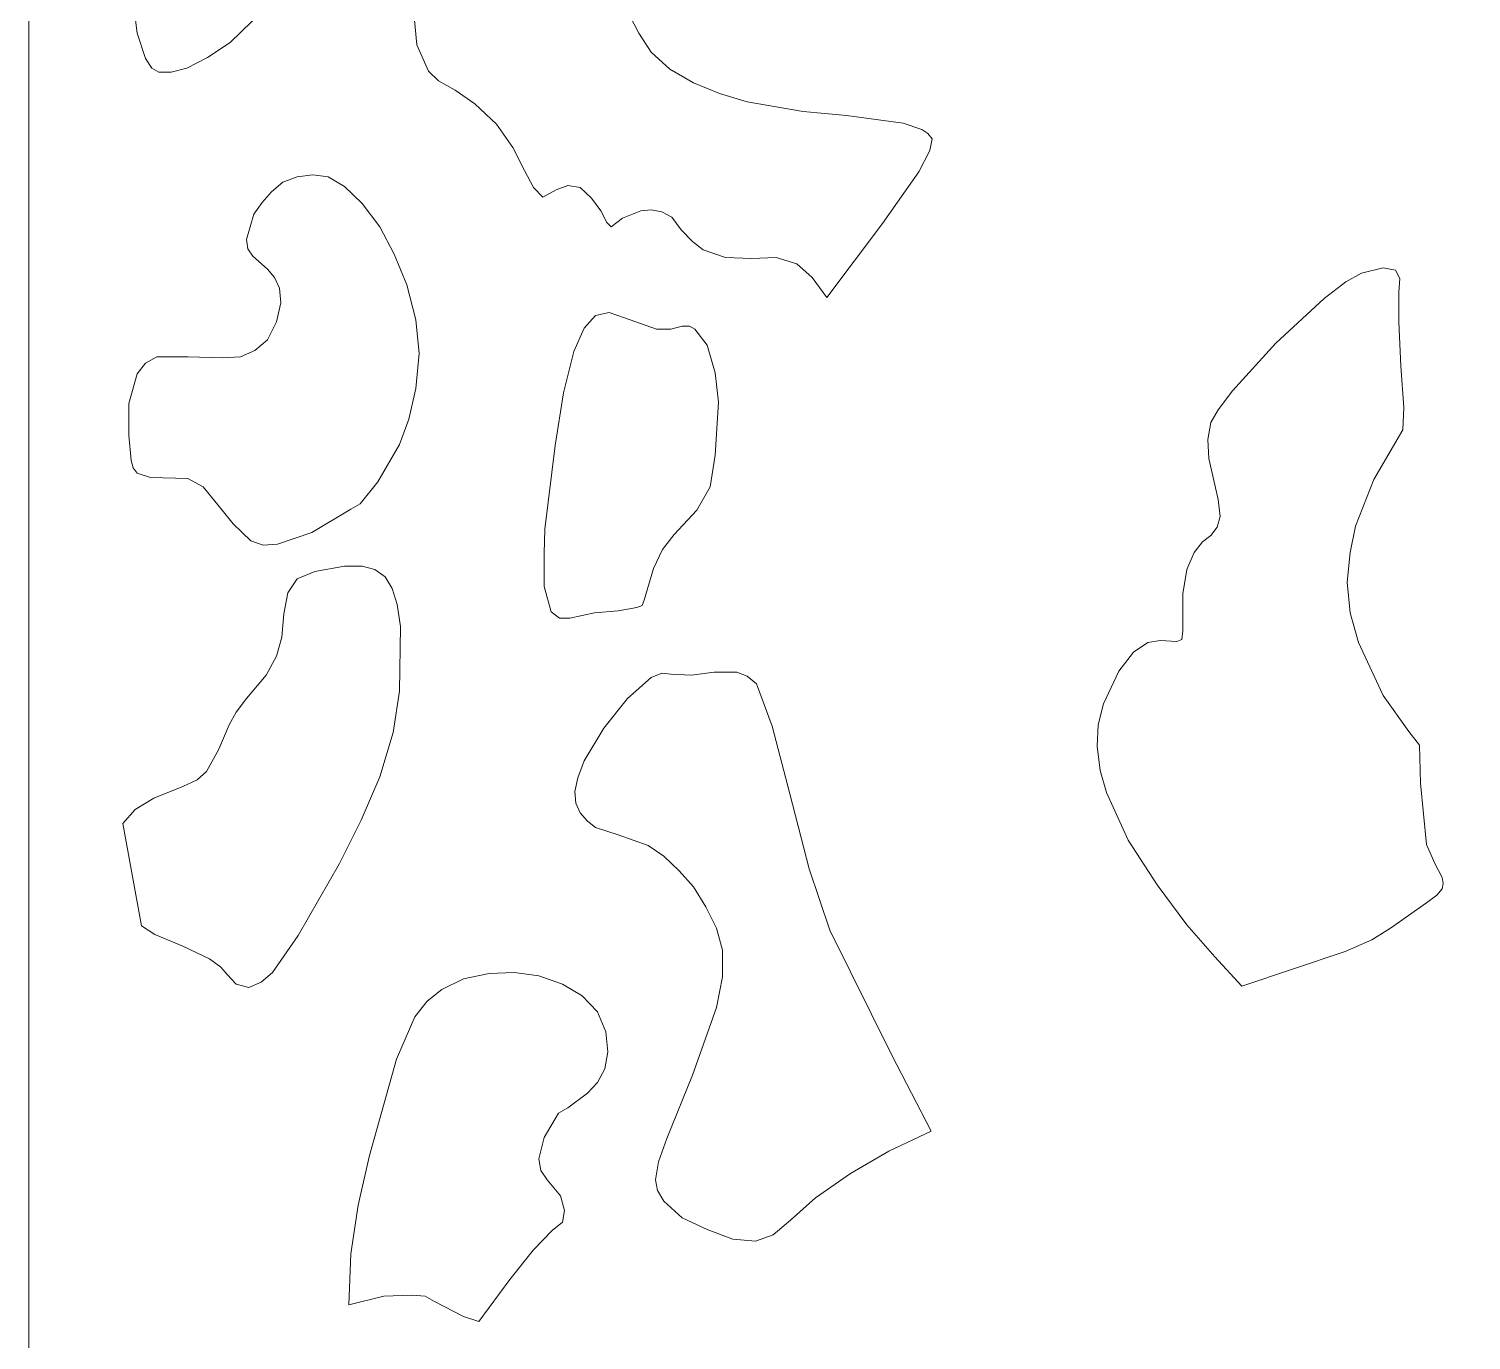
# Model space of a CAD drawing. Header units: centimetres. Extents: x 14.6 to 27.5, y -9.5 to 9.4.
# Drawn here: x 14.601 to 17.841, y 1.074 to 4.019 of the extents above; entities that cross this region are included whole.
import ezdxf

# ---------------------------------------------------------------- set-up
doc = ezdxf.new("R2010")
doc.units = ezdxf.units.CM
doc.header["$MEASUREMENT"] = 0
doc.layers.add('layer 1', color=7, linetype='Continuous')

msp = doc.modelspace()

# ---------------------------------------------------------------- linework, layer by layer
at = {"layer": 'layer 1', "color": 7, "lineweight": 9}
for points, knots in [([(20.90325, -9.49904), (20.90325, -9.49904), (14.60139, -9.50001), (14.60139, -9.50001), (14.60139, -9.50001), (14.60139, -9.50001), (14.60139, 9.40559), (14.60139, 9.40559), (14.60139, 9.40559), (14.60139, 9.40559), (20.90325, 9.40559), (20.90325, 9.40559), (20.90325, 9.40559), (20.90325, 9.40559), (20.90325, -9.49904), (20.90325, -9.49904)], [0, 0, 0, 0, 0.2, 0.2, 0.2, 0.2, 0.4, 0.4, 0.4, 0.4, 0.6, 0.6, 0.6, 0.6, 1, 1, 1, 1]), ([(15.35026, 4.2759), (15.35026, 4.2759), (15.40838, 4.20694), (15.40838, 4.20694), (15.40838, 4.20694), (15.40838, 4.20694), (15.44759, 4.1405), (15.44759, 4.1405), (15.44759, 4.1405), (15.44759, 4.1405), (15.45914, 4.10951), (15.45914, 4.10951), (15.45914, 4.10951), (15.45914, 4.10951), (15.46404, 4.07871), (15.46404, 4.07871), (15.46404, 4.07871), (15.46404, 4.07871), (15.47315, 3.9836), (15.47315, 3.9836), (15.47315, 3.9836), (15.47315, 3.9836), (15.4987, 3.92413), (15.4987, 3.92413), (15.4987, 3.92413), (15.4987, 3.92413), (15.52181, 3.90282), (15.52181, 3.90282), (15.52181, 3.90282), (15.52181, 3.90282), (15.55892, 3.88152), (15.55892, 3.88152), (15.55892, 3.88152), (15.55892, 3.88152), (15.60304, 3.85052), (15.60304, 3.85052), (15.60304, 3.85052), (15.60304, 3.85052), (15.6517, 3.80539), (15.6517, 3.80539), (15.6517, 3.80539), (15.6517, 3.80539), (15.68881, 3.75309), (15.68881, 3.75309), (15.68881, 3.75309), (15.68881, 3.75309), (15.71437, 3.70079), (15.71437, 3.70079), (15.71437, 3.70079), (15.71437, 3.70079), (15.73502, 3.66282), (15.73502, 3.66282), (15.73502, 3.66282), (15.73502, 3.66282), (15.75603, 3.64152), (15.75603, 3.64152), (15.75603, 3.64152), (15.75603, 3.64152), (15.78614, 3.65798), (15.78614, 3.65798), (15.78614, 3.65798), (15.78614, 3.65798), (15.8117, 3.66767), (15.8117, 3.66767), (15.8117, 3.66767), (15.8117, 3.66767), (15.83935, 3.66282), (15.83935, 3.66282), (15.83935, 3.66282), (15.83935, 3.66282), (15.86491, 3.639), (15.86491, 3.639), (15.86491, 3.639), (15.86491, 3.639), (15.88592, 3.61052), (15.88592, 3.61052), (15.88592, 3.61052), (15.88592, 3.61052), (15.89992, 3.58437), (15.89992, 3.58437), (15.89992, 3.58437), (15.89992, 3.58437), (15.90903, 3.57488), (15.90903, 3.57488), (15.90903, 3.57488), (15.90903, 3.57488), (15.93458, 3.59387), (15.93458, 3.59387), (15.93458, 3.59387), (15.93458, 3.59387), (15.97625, 3.61052), (15.97625, 3.61052), (15.97625, 3.61052), (15.97625, 3.61052), (15.99935, 3.61285), (15.99935, 3.61285), (15.99935, 3.61285), (15.99935, 3.61285), (16.02281, 3.6082), (16.02281, 3.6082), (16.02281, 3.6082), (16.02281, 3.6082), (16.04592, 3.59638), (16.04592, 3.59638), (16.04592, 3.59638), (16.04592, 3.59638), (16.06657, 3.56772), (16.06657, 3.56772), (16.06657, 3.56772), (16.06657, 3.56772), (16.09213, 3.54157), (16.09213, 3.54157), (16.09213, 3.54157), (16.09213, 3.54157), (16.11559, 3.52258), (16.11559, 3.52258), (16.11559, 3.52258), (16.11559, 3.52258), (16.16635, 3.50592), (16.16635, 3.50592), (16.16635, 3.50592), (16.16635, 3.50592), (16.22447, 3.5036), (16.22447, 3.5036), (16.22447, 3.5036), (16.22447, 3.5036), (16.28013, 3.50592), (16.28013, 3.50592), (16.28013, 3.50592), (16.28013, 3.50592), (16.32635, 3.49178), (16.32635, 3.49178), (16.32635, 3.49178), (16.32635, 3.49178), (16.36101, 3.46079), (16.36101, 3.46079), (16.36101, 3.46079), (16.36101, 3.46079), (16.39357, 3.41566), (16.39357, 3.41566), (16.39357, 3.41566), (16.39357, 3.41566), (16.5189, 3.58205), (16.5189, 3.58205), (16.5189, 3.58205), (16.5189, 3.58205), (16.60013, 3.69847), (16.60013, 3.69847), (16.60013, 3.69847), (16.60013, 3.69847), (16.62534, 3.74592), (16.62534, 3.74592), (16.62534, 3.74592), (16.62534, 3.74592), (16.63024, 3.77207), (16.63024, 3.77207), (16.63024, 3.77207), (16.63024, 3.77207), (16.62078, 3.78408), (16.62078, 3.78408), (16.62078, 3.78408), (16.62078, 3.78408), (16.60678, 3.79358), (16.60678, 3.79358), (16.60678, 3.79358), (16.60678, 3.79358), (16.56512, 3.80772), (16.56512, 3.80772), (16.56512, 3.80772), (16.56512, 3.80772), (16.43768, 3.82437), (16.43768, 3.82437), (16.43768, 3.82437), (16.43768, 3.82437), (16.34035, 3.83387), (16.34035, 3.83387), (16.34035, 3.83387), (16.34035, 3.83387), (16.21502, 3.85537), (16.21502, 3.85537), (16.21502, 3.85537), (16.21502, 3.85537), (16.15235, 3.87435), (16.15235, 3.87435), (16.15235, 3.87435), (16.15235, 3.87435), (16.09458, 3.89818), (16.09458, 3.89818), (16.09458, 3.89818), (16.09458, 3.89818), (16.04136, 3.92898), (16.04136, 3.92898), (16.04136, 3.92898), (16.04136, 3.92898), (15.99935, 3.96694), (15.99935, 3.96694), (15.99935, 3.96694), (15.99935, 3.96694), (15.97169, 4.00975), (15.97169, 4.00975), (15.97169, 4.00975), (15.97169, 4.00975), (15.95069, 4.05023), (15.95069, 4.05023), (15.95069, 4.05023), (15.95069, 4.05023), (15.93213, 4.11668), (15.93213, 4.11668), (15.93213, 4.11668), (15.93213, 4.11668), (15.93003, 4.15948), (15.93003, 4.15948), (15.93003, 4.15948), (15.93003, 4.15948), (15.93213, 4.17614), (15.93213, 4.17614), (15.93213, 4.17614), (15.93213, 4.17614), (15.90657, 4.19997), (15.90657, 4.19997), (15.90657, 4.19997), (15.90657, 4.19997), (15.85791, 4.25692), (15.85791, 4.25692), (15.85791, 4.25692), (15.85791, 4.25692), (15.80224, 4.34718), (15.80224, 4.34718), (15.80224, 4.34718), (15.80224, 4.34718), (15.77459, 4.39948), (15.77459, 4.39948), (15.77459, 4.39948), (15.77459, 4.39948), (15.75603, 4.45895), (15.75603, 4.45895), (15.75603, 4.45895), (15.75603, 4.45895), (15.74203, 4.5682), (15.74203, 4.5682), (15.74203, 4.5682), (15.74203, 4.5682), (15.74693, 4.65614), (15.74693, 4.65614), (15.74693, 4.65614), (15.74693, 4.65614), (15.75148, 4.73692), (15.75148, 4.73692), (15.75148, 4.73692), (15.75148, 4.73692), (15.74693, 4.82486), (15.74693, 4.82486), (15.74693, 4.82486), (15.74693, 4.82486), (15.72837, 4.86534), (15.72837, 4.86534), (15.72837, 4.86534), (15.72837, 4.86534), (15.69581, 4.89847), (15.69581, 4.89847), (15.69581, 4.89847), (15.69581, 4.89847), (15.65415, 4.91997), (15.65415, 4.91997), (15.65415, 4.91997), (15.65415, 4.91997), (15.60058, 4.93179), (15.60058, 4.93179), (15.60058, 4.93179), (15.60058, 4.93179), (15.54982, 4.93179), (15.54982, 4.93179), (15.54982, 4.93179), (15.54982, 4.93179), (15.50116, 4.92462), (15.50116, 4.92462), (15.50116, 4.92462), (15.50116, 4.92462), (15.45704, 4.90564), (15.45704, 4.90564), (15.45704, 4.90564), (15.45704, 4.90564), (15.42903, 4.87949), (15.42903, 4.87949), (15.42903, 4.87949), (15.42903, 4.87949), (15.41293, 4.84617), (15.41293, 4.84617), (15.41293, 4.84617), (15.41293, 4.84617), (15.40348, 4.81053), (15.40348, 4.81053), (15.40348, 4.81053), (15.40348, 4.81053), (15.40138, 4.73459), (15.40138, 4.73459), (15.40138, 4.73459), (15.40138, 4.73459), (15.40138, 4.66099), (15.40138, 4.66099), (15.40138, 4.66099), (15.40138, 4.66099), (15.39437, 4.62534), (15.39437, 4.62534), (15.39437, 4.62534), (15.39437, 4.62534), (15.37827, 4.5897), (15.37827, 4.5897), (15.37827, 4.5897), (15.37827, 4.5897), (15.3107, 4.47561), (15.3107, 4.47561), (15.3107, 4.47561), (15.3107, 4.47561), (15.29249, 4.42796), (15.29249, 4.42796), (15.29249, 4.42796), (15.29249, 4.42796), (15.28759, 4.38283), (15.28759, 4.38283), (15.28759, 4.38283), (15.28759, 4.38283), (15.29915, 4.34002), (15.29915, 4.34002), (15.29915, 4.34002), (15.29915, 4.34002), (15.32015, 4.30689), (15.32015, 4.30689), (15.32015, 4.30689), (15.32015, 4.30689), (15.35026, 4.2759), (15.35026, 4.2759)], [0, 0, 0, 0, 0.0119048, 0.0119048, 0.0119048, 0.0119048, 0.0238095, 0.0238095, 0.0238095, 0.0238095, 0.0357143, 0.0357143, 0.0357143, 0.0357143, 0.047619, 0.047619, 0.047619, 0.047619, 0.0595238, 0.0595238, 0.0595238, 0.0595238, 0.0714286, 0.0714286, 0.0714286, 0.0714286, 0.0833333, 0.0833333, 0.0833333, 0.0833333, 0.0952381, 0.0952381, 0.0952381, 0.0952381, 0.1071429, 0.1071429, 0.1071429, 0.1071429, 0.1190476, 0.1190476, 0.1190476, 0.1190476, 0.1309524, 0.1309524, 0.1309524, 0.1309524, 0.1428571, 0.1428571, 0.1428571, 0.1428571, 0.1547619, 0.1547619, 0.1547619, 0.1547619, 0.1666667, 0.1666667, 0.1666667, 0.1666667, 0.1785714, 0.1785714, 0.1785714, 0.1785714, 0.1904762, 0.1904762, 0.1904762, 0.1904762, 0.202381, 0.202381, 0.202381, 0.202381, 0.2142857, 0.2142857, 0.2142857, 0.2142857, 0.2261905, 0.2261905, 0.2261905, 0.2261905, 0.2380952, 0.2380952, 0.2380952, 0.2380952, 0.25, 0.25, 0.25, 0.25, 0.2619048, 0.2619048, 0.2619048, 0.2619048, 0.2738095, 0.2738095, 0.2738095, 0.2738095, 0.2857143, 0.2857143, 0.2857143, 0.2857143, 0.297619, 0.297619, 0.297619, 0.297619, 0.3095238, 0.3095238, 0.3095238, 0.3095238, 0.3214286, 0.3214286, 0.3214286, 0.3214286, 0.3333333, 0.3333333, 0.3333333, 0.3333333, 0.3452381, 0.3452381, 0.3452381, 0.3452381, 0.3571429, 0.3571429, 0.3571429, 0.3571429, 0.3690476, 0.3690476, 0.3690476, 0.3690476, 0.3809524, 0.3809524, 0.3809524, 0.3809524, 0.3928571, 0.3928571, 0.3928571, 0.3928571, 0.4047619, 0.4047619, 0.4047619, 0.4047619, 0.4166667, 0.4166667, 0.4166667, 0.4166667, 0.4285714, 0.4285714, 0.4285714, 0.4285714, 0.4404762, 0.4404762, 0.4404762, 0.4404762, 0.452381, 0.452381, 0.452381, 0.452381, 0.4642857, 0.4642857, 0.4642857, 0.4642857, 0.4761905, 0.4761905, 0.4761905, 0.4761905, 0.4880952, 0.4880952, 0.4880952, 0.4880952, 0.5, 0.5, 0.5, 0.5, 0.5119048, 0.5119048, 0.5119048, 0.5119048, 0.5238095, 0.5238095, 0.5238095, 0.5238095, 0.5357143, 0.5357143, 0.5357143, 0.5357143, 0.547619, 0.547619, 0.547619, 0.547619, 0.5595238, 0.5595238, 0.5595238, 0.5595238, 0.5714286, 0.5714286, 0.5714286, 0.5714286, 0.5833333, 0.5833333, 0.5833333, 0.5833333, 0.5952381, 0.5952381, 0.5952381, 0.5952381, 0.6071429, 0.6071429, 0.6071429, 0.6071429, 0.6190476, 0.6190476, 0.6190476, 0.6190476, 0.6309524, 0.6309524, 0.6309524, 0.6309524, 0.6428571, 0.6428571, 0.6428571, 0.6428571, 0.6547619, 0.6547619, 0.6547619, 0.6547619, 0.6666667, 0.6666667, 0.6666667, 0.6666667, 0.6785714, 0.6785714, 0.6785714, 0.6785714, 0.6904762, 0.6904762, 0.6904762, 0.6904762, 0.702381, 0.702381, 0.702381, 0.702381, 0.7142857, 0.7142857, 0.7142857, 0.7142857, 0.7261905, 0.7261905, 0.7261905, 0.7261905, 0.7380952, 0.7380952, 0.7380952, 0.7380952, 0.75, 0.75, 0.75, 0.75, 0.7619048, 0.7619048, 0.7619048, 0.7619048, 0.7738095, 0.7738095, 0.7738095, 0.7738095, 0.7857143, 0.7857143, 0.7857143, 0.7857143, 0.797619, 0.797619, 0.797619, 0.797619, 0.8095238, 0.8095238, 0.8095238, 0.8095238, 0.8214286, 0.8214286, 0.8214286, 0.8214286, 0.8333333, 0.8333333, 0.8333333, 0.8333333, 0.8452381, 0.8452381, 0.8452381, 0.8452381, 0.8571429, 0.8571429, 0.8571429, 0.8571429, 0.8690476, 0.8690476, 0.8690476, 0.8690476, 0.8809524, 0.8809524, 0.8809524, 0.8809524, 0.8928571, 0.8928571, 0.8928571, 0.8928571, 0.9047619, 0.9047619, 0.9047619, 0.9047619, 0.9166667, 0.9166667, 0.9166667, 0.9166667, 0.9285714, 0.9285714, 0.9285714, 0.9285714, 0.9404762, 0.9404762, 0.9404762, 0.9404762, 0.952381, 0.952381, 0.952381, 0.952381, 0.9642857, 0.9642857, 0.9642857, 0.9642857, 0.9761905, 0.9761905, 0.9761905, 0.9761905, 1, 1, 1, 1]), ([(14.89338, 3.92181), (14.89338, 3.92181), (14.92138, 3.92181), (14.92138, 3.92181), (14.92138, 3.92181), (14.92138, 3.92181), (14.95604, 3.9313), (14.95604, 3.9313), (14.95604, 3.9313), (14.95604, 3.9313), (15.00261, 3.95513), (15.00261, 3.95513), (15.00261, 3.95513), (15.00261, 3.95513), (15.05337, 3.98844), (15.05337, 3.98844), (15.05337, 3.98844), (15.05337, 3.98844), (15.10204, 4.0359), (15.10204, 4.0359), (15.10204, 4.0359), (15.10204, 4.0359), (15.1486, 4.09052), (15.1486, 4.09052), (15.1486, 4.09052), (15.1486, 4.09052), (15.18781, 4.15716), (15.18781, 4.15716), (15.18781, 4.15716), (15.18781, 4.15716), (15.21827, 4.23309), (15.21827, 4.23309), (15.21827, 4.23309), (15.21827, 4.23309), (15.22983, 4.30205), (15.22983, 4.30205), (15.22983, 4.30205), (15.22983, 4.30205), (15.22282, 4.35203), (15.22282, 4.35203), (15.22282, 4.35203), (15.22282, 4.35203), (15.20182, 4.38515), (15.20182, 4.38515), (15.20182, 4.38515), (15.20182, 4.38515), (15.16716, 4.40433), (15.16716, 4.40433), (15.16716, 4.40433), (15.16716, 4.40433), (15.13005, 4.41382), (15.13005, 4.41382), (15.13005, 4.41382), (15.13005, 4.41382), (15.08838, 4.41382), (15.08838, 4.41382), (15.08838, 4.41382), (15.08838, 4.41382), (15.01626, 4.40433), (15.01626, 4.40433), (15.01626, 4.40433), (15.01626, 4.40433), (14.9886, 4.39232), (14.9886, 4.39232), (14.9886, 4.39232), (14.9886, 4.39232), (14.95604, 4.36869), (14.95604, 4.36869), (14.95604, 4.36869), (14.95604, 4.36869), (14.89583, 4.29973), (14.89583, 4.29973), (14.89583, 4.29973), (14.89583, 4.29973), (14.84961, 4.22128), (14.84961, 4.22128), (14.84961, 4.22128), (14.84961, 4.22128), (14.83771, 4.18331), (14.83771, 4.18331), (14.83771, 4.18331), (14.83771, 4.18331), (14.83316, 4.14767), (14.83316, 4.14767), (14.83316, 4.14767), (14.83316, 4.14767), (14.83561, 4.08103), (14.83561, 4.08103), (14.83561, 4.08103), (14.83561, 4.08103), (14.84471, 4.00975), (14.84471, 4.00975), (14.84471, 4.00975), (14.84471, 4.00975), (14.86327, 3.9528), (14.86327, 3.9528), (14.86327, 3.9528), (14.86327, 3.9528), (14.87727, 3.9313), (14.87727, 3.9313), (14.87727, 3.9313), (14.87727, 3.9313), (14.89338, 3.92181), (14.89338, 3.92181)], [0, 0, 0, 0, 0.037037, 0.037037, 0.037037, 0.037037, 0.0740741, 0.0740741, 0.0740741, 0.0740741, 0.1111111, 0.1111111, 0.1111111, 0.1111111, 0.1481481, 0.1481481, 0.1481481, 0.1481481, 0.1851852, 0.1851852, 0.1851852, 0.1851852, 0.2222222, 0.2222222, 0.2222222, 0.2222222, 0.2592593, 0.2592593, 0.2592593, 0.2592593, 0.2962963, 0.2962963, 0.2962963, 0.2962963, 0.3333333, 0.3333333, 0.3333333, 0.3333333, 0.3703704, 0.3703704, 0.3703704, 0.3703704, 0.4074074, 0.4074074, 0.4074074, 0.4074074, 0.4444444, 0.4444444, 0.4444444, 0.4444444, 0.4814815, 0.4814815, 0.4814815, 0.4814815, 0.5185185, 0.5185185, 0.5185185, 0.5185185, 0.5555556, 0.5555556, 0.5555556, 0.5555556, 0.5925926, 0.5925926, 0.5925926, 0.5925926, 0.6296296, 0.6296296, 0.6296296, 0.6296296, 0.6666667, 0.6666667, 0.6666667, 0.6666667, 0.7037037, 0.7037037, 0.7037037, 0.7037037, 0.7407407, 0.7407407, 0.7407407, 0.7407407, 0.7777778, 0.7777778, 0.7777778, 0.7777778, 0.8148148, 0.8148148, 0.8148148, 0.8148148, 0.8518519, 0.8518519, 0.8518519, 0.8518519, 0.8888889, 0.8888889, 0.8888889, 0.8888889, 0.9259259, 0.9259259, 0.9259259, 0.9259259, 1, 1, 1, 1]), ([(14.88883, 3.28258), (14.88883, 3.28258), (14.9585, 3.28258), (14.9585, 3.28258), (14.9585, 3.28258), (14.9585, 3.28258), (15.03727, 3.28026), (15.03727, 3.28026), (15.03727, 3.28026), (15.03727, 3.28026), (15.07683, 3.28258), (15.07683, 3.28258), (15.07683, 3.28258), (15.07683, 3.28258), (15.10904, 3.29692), (15.10904, 3.29692), (15.10904, 3.29692), (15.10904, 3.29692), (15.13705, 3.32055), (15.13705, 3.32055), (15.13705, 3.32055), (15.13705, 3.32055), (15.1577, 3.36103), (15.1577, 3.36103), (15.1577, 3.36103), (15.1577, 3.36103), (15.16716, 3.40384), (15.16716, 3.40384), (15.16716, 3.40384), (15.16716, 3.40384), (15.16471, 3.43716), (15.16471, 3.43716), (15.16471, 3.43716), (15.16471, 3.43716), (15.15315, 3.46079), (15.15315, 3.46079), (15.15315, 3.46079), (15.15315, 3.46079), (15.13705, 3.47977), (15.13705, 3.47977), (15.13705, 3.47977), (15.13705, 3.47977), (15.10449, 3.50844), (15.10449, 3.50844), (15.10449, 3.50844), (15.10449, 3.50844), (15.09294, 3.52491), (15.09294, 3.52491), (15.09294, 3.52491), (15.09294, 3.52491), (15.09048, 3.54641), (15.09048, 3.54641), (15.09048, 3.54641), (15.09048, 3.54641), (15.10694, 3.60336), (15.10694, 3.60336), (15.10694, 3.60336), (15.10694, 3.60336), (15.12549, 3.62951), (15.12549, 3.62951), (15.12549, 3.62951), (15.12549, 3.62951), (15.14615, 3.65333), (15.14615, 3.65333), (15.14615, 3.65333), (15.14615, 3.65333), (15.17171, 3.67464), (15.17171, 3.67464), (15.17171, 3.67464), (15.17171, 3.67464), (15.20427, 3.68665), (15.20427, 3.68665), (15.20427, 3.68665), (15.20427, 3.68665), (15.23893, 3.6913), (15.23893, 3.6913), (15.23893, 3.6913), (15.23893, 3.6913), (15.27394, 3.68665), (15.27394, 3.68665), (15.27394, 3.68665), (15.27394, 3.68665), (15.3107, 3.66515), (15.3107, 3.66515), (15.3107, 3.66515), (15.3107, 3.66515), (15.35026, 3.62718), (15.35026, 3.62718), (15.35026, 3.62718), (15.35026, 3.62718), (15.38982, 3.57488), (15.38982, 3.57488), (15.38982, 3.57488), (15.38982, 3.57488), (15.42203, 3.51309), (15.42203, 3.51309), (15.42203, 3.51309), (15.42203, 3.51309), (15.45004, 3.44413), (15.45004, 3.44413), (15.45004, 3.44413), (15.45004, 3.44413), (15.4707, 3.36568), (15.4707, 3.36568), (15.4707, 3.36568), (15.4707, 3.36568), (15.4777, 3.28975), (15.4777, 3.28975), (15.4777, 3.28975), (15.4777, 3.28975), (15.4707, 3.2113), (15.4707, 3.2113), (15.4707, 3.2113), (15.4707, 3.2113), (15.45459, 3.14234), (15.45459, 3.14234), (15.45459, 3.14234), (15.45459, 3.14234), (15.43359, 3.08539), (15.43359, 3.08539), (15.43359, 3.08539), (15.43359, 3.08539), (15.38492, 3.0021), (15.38492, 3.0021), (15.38492, 3.0021), (15.38492, 3.0021), (15.34571, 2.95231), (15.34571, 2.95231), (15.34571, 2.95231), (15.34571, 2.95231), (15.3247, 2.94031), (15.3247, 2.94031), (15.3247, 2.94031), (15.3247, 2.94031), (15.23683, 2.8882), (15.23683, 2.8882), (15.23683, 2.8882), (15.23683, 2.8882), (15.16015, 2.86205), (15.16015, 2.86205), (15.16015, 2.86205), (15.16015, 2.86205), (15.1276, 2.85953), (15.1276, 2.85953), (15.1276, 2.85953), (15.1276, 2.85953), (15.09994, 2.86902), (15.09994, 2.86902), (15.09994, 2.86902), (15.09994, 2.86902), (15.06038, 2.90718), (15.06038, 2.90718), (15.06038, 2.90718), (15.06038, 2.90718), (15.02572, 2.94999), (15.02572, 2.94999), (15.02572, 2.94999), (15.02572, 2.94999), (14.99316, 2.99028), (14.99316, 2.99028), (14.99316, 2.99028), (14.99316, 2.99028), (14.9585, 3.00926), (14.9585, 3.00926), (14.9585, 3.00926), (14.9585, 3.00926), (14.87482, 3.01178), (14.87482, 3.01178), (14.87482, 3.01178), (14.87482, 3.01178), (14.84471, 3.02127), (14.84471, 3.02127), (14.84471, 3.02127), (14.84471, 3.02127), (14.83561, 3.03309), (14.83561, 3.03309), (14.83561, 3.03309), (14.83561, 3.03309), (14.83106, 3.04975), (14.83106, 3.04975), (14.83106, 3.04975), (14.83106, 3.04975), (14.82616, 3.1067), (14.82616, 3.1067), (14.82616, 3.1067), (14.82616, 3.1067), (14.82616, 3.17798), (14.82616, 3.17798), (14.82616, 3.17798), (14.82616, 3.17798), (14.84471, 3.24462), (14.84471, 3.24462), (14.84471, 3.24462), (14.84471, 3.24462), (14.86327, 3.26825), (14.86327, 3.26825), (14.86327, 3.26825), (14.86327, 3.26825), (14.88883, 3.28258), (14.88883, 3.28258)], [0, 0, 0, 0, 0.0196078, 0.0196078, 0.0196078, 0.0196078, 0.0392157, 0.0392157, 0.0392157, 0.0392157, 0.0588235, 0.0588235, 0.0588235, 0.0588235, 0.0784314, 0.0784314, 0.0784314, 0.0784314, 0.0980392, 0.0980392, 0.0980392, 0.0980392, 0.1176471, 0.1176471, 0.1176471, 0.1176471, 0.1372549, 0.1372549, 0.1372549, 0.1372549, 0.1568627, 0.1568627, 0.1568627, 0.1568627, 0.1764706, 0.1764706, 0.1764706, 0.1764706, 0.1960784, 0.1960784, 0.1960784, 0.1960784, 0.2156863, 0.2156863, 0.2156863, 0.2156863, 0.2352941, 0.2352941, 0.2352941, 0.2352941, 0.254902, 0.254902, 0.254902, 0.254902, 0.2745098, 0.2745098, 0.2745098, 0.2745098, 0.2941176, 0.2941176, 0.2941176, 0.2941176, 0.3137255, 0.3137255, 0.3137255, 0.3137255, 0.3333333, 0.3333333, 0.3333333, 0.3333333, 0.3529412, 0.3529412, 0.3529412, 0.3529412, 0.372549, 0.372549, 0.372549, 0.372549, 0.3921569, 0.3921569, 0.3921569, 0.3921569, 0.4117647, 0.4117647, 0.4117647, 0.4117647, 0.4313725, 0.4313725, 0.4313725, 0.4313725, 0.4509804, 0.4509804, 0.4509804, 0.4509804, 0.4705882, 0.4705882, 0.4705882, 0.4705882, 0.4901961, 0.4901961, 0.4901961, 0.4901961, 0.5098039, 0.5098039, 0.5098039, 0.5098039, 0.5294118, 0.5294118, 0.5294118, 0.5294118, 0.5490196, 0.5490196, 0.5490196, 0.5490196, 0.5686275, 0.5686275, 0.5686275, 0.5686275, 0.5882353, 0.5882353, 0.5882353, 0.5882353, 0.6078431, 0.6078431, 0.6078431, 0.6078431, 0.627451, 0.627451, 0.627451, 0.627451, 0.6470588, 0.6470588, 0.6470588, 0.6470588, 0.6666667, 0.6666667, 0.6666667, 0.6666667, 0.6862745, 0.6862745, 0.6862745, 0.6862745, 0.7058824, 0.7058824, 0.7058824, 0.7058824, 0.7254902, 0.7254902, 0.7254902, 0.7254902, 0.745098, 0.745098, 0.745098, 0.745098, 0.7647059, 0.7647059, 0.7647059, 0.7647059, 0.7843137, 0.7843137, 0.7843137, 0.7843137, 0.8039216, 0.8039216, 0.8039216, 0.8039216, 0.8235294, 0.8235294, 0.8235294, 0.8235294, 0.8431373, 0.8431373, 0.8431373, 0.8431373, 0.8627451, 0.8627451, 0.8627451, 0.8627451, 0.8823529, 0.8823529, 0.8823529, 0.8823529, 0.9019608, 0.9019608, 0.9019608, 0.9019608, 0.9215686, 0.9215686, 0.9215686, 0.9215686, 0.9411765, 0.9411765, 0.9411765, 0.9411765, 0.9607843, 0.9607843, 0.9607843, 0.9607843, 1, 1, 1, 1]), ([(17.015, 2.50311), (17.015, 2.50311), (17.04966, 2.57672), (17.04966, 2.57672), (17.04966, 2.57672), (17.04966, 2.57672), (17.08222, 2.61953), (17.08222, 2.61953), (17.08222, 2.61953), (17.08222, 2.61953), (17.11478, 2.64103), (17.11478, 2.64103), (17.11478, 2.64103), (17.11478, 2.64103), (17.14244, 2.64568), (17.14244, 2.64568), (17.14244, 2.64568), (17.14244, 2.64568), (17.17955, 2.64336), (17.17955, 2.64336), (17.17955, 2.64336), (17.17955, 2.64336), (17.1911, 2.648), (17.1911, 2.648), (17.1911, 2.648), (17.1911, 2.648), (17.19355, 2.66718), (17.19355, 2.66718), (17.19355, 2.66718), (17.19355, 2.66718), (17.19355, 2.75028), (17.19355, 2.75028), (17.19355, 2.75028), (17.19355, 2.75028), (17.20266, 2.80491), (17.20266, 2.80491), (17.20266, 2.80491), (17.20266, 2.80491), (17.21911, 2.84287), (17.21911, 2.84287), (17.21911, 2.84287), (17.21911, 2.84287), (17.23767, 2.8667), (17.23767, 2.8667), (17.23767, 2.8667), (17.23767, 2.8667), (17.25622, 2.88103), (17.25622, 2.88103), (17.25622, 2.88103), (17.25622, 2.88103), (17.27023, 2.90001), (17.27023, 2.90001), (17.27023, 2.90001), (17.27023, 2.90001), (17.27688, 2.92384), (17.27688, 2.92384), (17.27688, 2.92384), (17.27688, 2.92384), (17.27233, 2.96181), (17.27233, 2.96181), (17.27233, 2.96181), (17.27233, 2.96181), (17.25167, 3.0544), (17.25167, 3.0544), (17.25167, 3.0544), (17.25167, 3.0544), (17.24922, 3.09721), (17.24922, 3.09721), (17.24922, 3.09721), (17.24922, 3.09721), (17.25622, 3.13517), (17.25622, 3.13517), (17.25622, 3.13517), (17.25622, 3.13517), (17.27233, 3.16384), (17.27233, 3.16384), (17.27233, 3.16384), (17.27233, 3.16384), (17.30489, 3.20646), (17.30489, 3.20646), (17.30489, 3.20646), (17.30489, 3.20646), (17.40221, 3.31357), (17.40221, 3.31357), (17.40221, 3.31357), (17.40221, 3.31357), (17.5111, 3.41333), (17.5111, 3.41333), (17.5111, 3.41333), (17.5111, 3.41333), (17.55976, 3.4513), (17.55976, 3.4513), (17.55976, 3.4513), (17.55976, 3.4513), (17.59477, 3.47028), (17.59477, 3.47028), (17.59477, 3.47028), (17.59477, 3.47028), (17.64344, 3.48229), (17.64344, 3.48229), (17.64344, 3.48229), (17.64344, 3.48229), (17.67109, 3.47745), (17.67109, 3.47745), (17.67109, 3.47745), (17.67109, 3.47745), (17.68055, 3.45847), (17.68055, 3.45847), (17.68055, 3.45847), (17.68055, 3.45847), (17.6781, 3.42747), (17.6781, 3.42747), (17.6781, 3.42747), (17.6781, 3.42747), (17.6781, 3.36103), (17.6781, 3.36103), (17.6781, 3.36103), (17.6781, 3.36103), (17.68265, 3.26127), (17.68265, 3.26127), (17.68265, 3.26127), (17.68265, 3.26127), (17.68965, 3.16849), (17.68965, 3.16849), (17.68965, 3.16849), (17.68965, 3.16849), (17.68755, 3.11871), (17.68755, 3.11871), (17.68755, 3.11871), (17.68755, 3.11871), (17.62243, 3.00694), (17.62243, 3.00694), (17.62243, 3.00694), (17.62243, 3.00694), (17.58077, 2.90234), (17.58077, 2.90234), (17.58077, 2.90234), (17.58077, 2.90234), (17.56921, 2.84287), (17.56921, 2.84287), (17.56921, 2.84287), (17.56921, 2.84287), (17.56221, 2.77643), (17.56221, 2.77643), (17.56221, 2.77643), (17.56221, 2.77643), (17.56921, 2.70747), (17.56921, 2.70747), (17.56921, 2.70747), (17.56921, 2.70747), (17.58777, 2.64103), (17.58777, 2.64103), (17.58777, 2.64103), (17.58777, 2.64103), (17.64344, 2.5221), (17.64344, 2.5221), (17.64344, 2.5221), (17.64344, 2.5221), (17.7012, 2.44132), (17.7012, 2.44132), (17.7012, 2.44132), (17.7012, 2.44132), (17.72466, 2.41052), (17.72466, 2.41052), (17.72466, 2.41052), (17.72466, 2.41052), (17.72676, 2.3249), (17.72676, 2.3249), (17.72676, 2.3249), (17.72676, 2.3249), (17.74076, 2.18699), (17.74076, 2.18699), (17.74076, 2.18699), (17.74076, 2.18699), (17.75932, 2.14437), (17.75932, 2.14437), (17.75932, 2.14437), (17.75932, 2.14437), (17.77542, 2.11338), (17.77542, 2.11338), (17.77542, 2.11338), (17.77542, 2.11338), (17.77788, 2.09924), (17.77788, 2.09924), (17.77788, 2.09924), (17.77788, 2.09924), (17.77542, 2.08723), (17.77542, 2.08723), (17.77542, 2.08723), (17.77542, 2.08723), (17.76387, 2.07309), (17.76387, 2.07309), (17.76387, 2.07309), (17.76387, 2.07309), (17.74076, 2.05643), (17.74076, 2.05643), (17.74076, 2.05643), (17.74076, 2.05643), (17.65954, 1.99929), (17.65954, 1.99929), (17.65954, 1.99929), (17.65954, 1.99929), (17.61788, 1.97314), (17.61788, 1.97314), (17.61788, 1.97314), (17.61788, 1.97314), (17.55766, 1.94699), (17.55766, 1.94699), (17.55766, 1.94699), (17.55766, 1.94699), (17.32554, 1.86873), (17.32554, 1.86873), (17.32554, 1.86873), (17.32554, 1.86873), (17.26532, 1.93517), (17.26532, 1.93517), (17.26532, 1.93517), (17.26532, 1.93517), (17.20266, 2.00645), (17.20266, 2.00645), (17.20266, 2.00645), (17.20266, 2.00645), (17.13544, 2.09672), (17.13544, 2.09672), (17.13544, 2.09672), (17.13544, 2.09672), (17.07067, 2.19667), (17.07067, 2.19667), (17.07067, 2.19667), (17.07067, 2.19667), (17.022, 2.3036), (17.022, 2.3036), (17.022, 2.3036), (17.022, 2.3036), (17.008, 2.35338), (17.008, 2.35338), (17.008, 2.35338), (17.008, 2.35338), (17.001, 2.408), (17.001, 2.408), (17.001, 2.408), (17.001, 2.408), (17.00345, 2.45566), (17.00345, 2.45566), (17.00345, 2.45566), (17.00345, 2.45566), (17.015, 2.50311), (17.015, 2.50311)], [0, 0, 0, 0, 0.015873, 0.015873, 0.015873, 0.015873, 0.031746, 0.031746, 0.031746, 0.031746, 0.047619, 0.047619, 0.047619, 0.047619, 0.0634921, 0.0634921, 0.0634921, 0.0634921, 0.0793651, 0.0793651, 0.0793651, 0.0793651, 0.0952381, 0.0952381, 0.0952381, 0.0952381, 0.1111111, 0.1111111, 0.1111111, 0.1111111, 0.1269841, 0.1269841, 0.1269841, 0.1269841, 0.1428571, 0.1428571, 0.1428571, 0.1428571, 0.1587302, 0.1587302, 0.1587302, 0.1587302, 0.1746032, 0.1746032, 0.1746032, 0.1746032, 0.1904762, 0.1904762, 0.1904762, 0.1904762, 0.2063492, 0.2063492, 0.2063492, 0.2063492, 0.2222222, 0.2222222, 0.2222222, 0.2222222, 0.2380952, 0.2380952, 0.2380952, 0.2380952, 0.2539683, 0.2539683, 0.2539683, 0.2539683, 0.2698413, 0.2698413, 0.2698413, 0.2698413, 0.2857143, 0.2857143, 0.2857143, 0.2857143, 0.3015873, 0.3015873, 0.3015873, 0.3015873, 0.3174603, 0.3174603, 0.3174603, 0.3174603, 0.3333333, 0.3333333, 0.3333333, 0.3333333, 0.3492063, 0.3492063, 0.3492063, 0.3492063, 0.3650794, 0.3650794, 0.3650794, 0.3650794, 0.3809524, 0.3809524, 0.3809524, 0.3809524, 0.3968254, 0.3968254, 0.3968254, 0.3968254, 0.4126984, 0.4126984, 0.4126984, 0.4126984, 0.4285714, 0.4285714, 0.4285714, 0.4285714, 0.4444444, 0.4444444, 0.4444444, 0.4444444, 0.4603175, 0.4603175, 0.4603175, 0.4603175, 0.4761905, 0.4761905, 0.4761905, 0.4761905, 0.4920635, 0.4920635, 0.4920635, 0.4920635, 0.5079365, 0.5079365, 0.5079365, 0.5079365, 0.5238095, 0.5238095, 0.5238095, 0.5238095, 0.5396825, 0.5396825, 0.5396825, 0.5396825, 0.5555556, 0.5555556, 0.5555556, 0.5555556, 0.5714286, 0.5714286, 0.5714286, 0.5714286, 0.5873016, 0.5873016, 0.5873016, 0.5873016, 0.6031746, 0.6031746, 0.6031746, 0.6031746, 0.6190476, 0.6190476, 0.6190476, 0.6190476, 0.6349206, 0.6349206, 0.6349206, 0.6349206, 0.6507937, 0.6507937, 0.6507937, 0.6507937, 0.6666667, 0.6666667, 0.6666667, 0.6666667, 0.6825397, 0.6825397, 0.6825397, 0.6825397, 0.6984127, 0.6984127, 0.6984127, 0.6984127, 0.7142857, 0.7142857, 0.7142857, 0.7142857, 0.7301587, 0.7301587, 0.7301587, 0.7301587, 0.7460317, 0.7460317, 0.7460317, 0.7460317, 0.7619048, 0.7619048, 0.7619048, 0.7619048, 0.7777778, 0.7777778, 0.7777778, 0.7777778, 0.7936508, 0.7936508, 0.7936508, 0.7936508, 0.8095238, 0.8095238, 0.8095238, 0.8095238, 0.8253968, 0.8253968, 0.8253968, 0.8253968, 0.8412698, 0.8412698, 0.8412698, 0.8412698, 0.8571429, 0.8571429, 0.8571429, 0.8571429, 0.8730159, 0.8730159, 0.8730159, 0.8730159, 0.8888889, 0.8888889, 0.8888889, 0.8888889, 0.9047619, 0.9047619, 0.9047619, 0.9047619, 0.9206349, 0.9206349, 0.9206349, 0.9206349, 0.9365079, 0.9365079, 0.9365079, 0.9365079, 0.952381, 0.952381, 0.952381, 0.952381, 0.968254, 0.968254, 0.968254, 0.968254, 1, 1, 1, 1]), ([(15.81625, 2.69566), (15.81625, 2.69566), (15.87191, 2.70747), (15.87191, 2.70747), (15.87191, 2.70747), (15.87191, 2.70747), (15.92513, 2.71231), (15.92513, 2.71231), (15.92513, 2.71231), (15.92513, 2.71231), (15.96714, 2.71948), (15.96714, 2.71948), (15.96714, 2.71948), (15.96714, 2.71948), (15.9787, 2.72413), (15.9787, 2.72413), (15.9787, 2.72413), (15.9787, 2.72413), (15.98325, 2.73595), (15.98325, 2.73595), (15.98325, 2.73595), (15.98325, 2.73595), (16.00425, 2.80723), (16.00425, 2.80723), (16.00425, 2.80723), (16.00425, 2.80723), (16.02491, 2.85004), (16.02491, 2.85004), (16.02491, 2.85004), (16.02491, 2.85004), (16.05047, 2.88336), (16.05047, 2.88336), (16.05047, 2.88336), (16.05047, 2.88336), (16.10158, 2.93798), (16.10158, 2.93798), (16.10158, 2.93798), (16.10158, 2.93798), (16.13169, 2.99028), (16.13169, 2.99028), (16.13169, 2.99028), (16.13169, 2.99028), (16.14324, 3.06156), (16.14324, 3.06156), (16.14324, 3.06156), (16.14324, 3.06156), (16.15025, 3.1805), (16.15025, 3.1805), (16.15025, 3.1805), (16.15025, 3.1805), (16.14324, 3.24694), (16.14324, 3.24694), (16.14324, 3.24694), (16.14324, 3.24694), (16.12469, 3.30873), (16.12469, 3.30873), (16.12469, 3.30873), (16.12469, 3.30873), (16.09703, 3.34437), (16.09703, 3.34437), (16.09703, 3.34437), (16.09703, 3.34437), (16.08513, 3.35154), (16.08513, 3.35154), (16.08513, 3.35154), (16.08513, 3.35154), (16.06902, 3.35154), (16.06902, 3.35154), (16.06902, 3.35154), (16.06902, 3.35154), (16.04346, 3.34437), (16.04346, 3.34437), (16.04346, 3.34437), (16.04346, 3.34437), (16.01091, 3.34437), (16.01091, 3.34437), (16.01091, 3.34437), (16.01091, 3.34437), (15.93913, 3.37052), (15.93913, 3.37052), (15.93913, 3.37052), (15.93913, 3.37052), (15.90447, 3.38234), (15.90447, 3.38234), (15.90447, 3.38234), (15.90447, 3.38234), (15.87437, 3.37537), (15.87437, 3.37537), (15.87437, 3.37537), (15.87437, 3.37537), (15.84881, 3.3467), (15.84881, 3.3467), (15.84881, 3.3467), (15.84881, 3.3467), (15.8257, 3.2944), (15.8257, 3.2944), (15.8257, 3.2944), (15.8257, 3.2944), (15.80224, 3.20181), (15.80224, 3.20181), (15.80224, 3.20181), (15.80224, 3.20181), (15.78369, 3.08307), (15.78369, 3.08307), (15.78369, 3.08307), (15.78369, 3.08307), (15.76058, 2.89517), (15.76058, 2.89517), (15.76058, 2.89517), (15.76058, 2.89517), (15.75848, 2.84055), (15.75848, 2.84055), (15.75848, 2.84055), (15.75848, 2.84055), (15.75848, 2.76694), (15.75848, 2.76694), (15.75848, 2.76694), (15.75848, 2.76694), (15.77459, 2.7098), (15.77459, 2.7098), (15.77459, 2.7098), (15.77459, 2.7098), (15.79314, 2.69566), (15.79314, 2.69566), (15.79314, 2.69566), (15.79314, 2.69566), (15.81625, 2.69566), (15.81625, 2.69566)], [0, 0, 0, 0, 0.030303, 0.030303, 0.030303, 0.030303, 0.0606061, 0.0606061, 0.0606061, 0.0606061, 0.0909091, 0.0909091, 0.0909091, 0.0909091, 0.1212121, 0.1212121, 0.1212121, 0.1212121, 0.1515152, 0.1515152, 0.1515152, 0.1515152, 0.1818182, 0.1818182, 0.1818182, 0.1818182, 0.2121212, 0.2121212, 0.2121212, 0.2121212, 0.2424242, 0.2424242, 0.2424242, 0.2424242, 0.2727273, 0.2727273, 0.2727273, 0.2727273, 0.3030303, 0.3030303, 0.3030303, 0.3030303, 0.3333333, 0.3333333, 0.3333333, 0.3333333, 0.3636364, 0.3636364, 0.3636364, 0.3636364, 0.3939394, 0.3939394, 0.3939394, 0.3939394, 0.4242424, 0.4242424, 0.4242424, 0.4242424, 0.4545455, 0.4545455, 0.4545455, 0.4545455, 0.4848485, 0.4848485, 0.4848485, 0.4848485, 0.5151515, 0.5151515, 0.5151515, 0.5151515, 0.5454545, 0.5454545, 0.5454545, 0.5454545, 0.5757576, 0.5757576, 0.5757576, 0.5757576, 0.6060606, 0.6060606, 0.6060606, 0.6060606, 0.6363636, 0.6363636, 0.6363636, 0.6363636, 0.6666667, 0.6666667, 0.6666667, 0.6666667, 0.6969697, 0.6969697, 0.6969697, 0.6969697, 0.7272727, 0.7272727, 0.7272727, 0.7272727, 0.7575758, 0.7575758, 0.7575758, 0.7575758, 0.7878788, 0.7878788, 0.7878788, 0.7878788, 0.8181818, 0.8181818, 0.8181818, 0.8181818, 0.8484848, 0.8484848, 0.8484848, 0.8484848, 0.8787879, 0.8787879, 0.8787879, 0.8787879, 0.9090909, 0.9090909, 0.9090909, 0.9090909, 0.9393939, 0.9393939, 0.9393939, 0.9393939, 1, 1, 1, 1]), ([(14.85416, 2.00413), (14.85416, 2.00413), (14.88427, 1.98515), (14.88427, 1.98515), (14.88427, 1.98515), (14.88427, 1.98515), (14.94694, 1.959), (14.94694, 1.959), (14.94694, 1.959), (14.94694, 1.959), (15.00716, 1.93052), (15.00716, 1.93052), (15.00716, 1.93052), (15.00716, 1.93052), (15.03272, 1.91134), (15.03272, 1.91134), (15.03272, 1.91134), (15.03272, 1.91134), (15.04672, 1.89488), (15.04672, 1.89488), (15.04672, 1.89488), (15.04672, 1.89488), (15.06738, 1.87338), (15.06738, 1.87338), (15.06738, 1.87338), (15.06738, 1.87338), (15.09539, 1.86621), (15.09539, 1.86621), (15.09539, 1.86621), (15.09539, 1.86621), (15.12304, 1.87822), (15.12304, 1.87822), (15.12304, 1.87822), (15.12304, 1.87822), (15.1486, 1.89953), (15.1486, 1.89953), (15.1486, 1.89953), (15.1486, 1.89953), (15.20637, 1.98263), (15.20637, 1.98263), (15.20637, 1.98263), (15.20637, 1.98263), (15.29915, 2.14437), (15.29915, 2.14437), (15.29915, 2.14437), (15.29915, 2.14437), (15.34781, 2.24181), (15.34781, 2.24181), (15.34781, 2.24181), (15.34781, 2.24181), (15.38982, 2.33924), (15.38982, 2.33924), (15.38982, 2.33924), (15.38982, 2.33924), (15.41993, 2.439), (15.41993, 2.439), (15.41993, 2.439), (15.41993, 2.439), (15.43359, 2.53159), (15.43359, 2.53159), (15.43359, 2.53159), (15.43359, 2.53159), (15.43604, 2.67667), (15.43604, 2.67667), (15.43604, 2.67667), (15.43604, 2.67667), (15.42903, 2.72645), (15.42903, 2.72645), (15.42903, 2.72645), (15.42903, 2.72645), (15.41748, 2.7621), (15.41748, 2.7621), (15.41748, 2.7621), (15.41748, 2.7621), (15.40138, 2.78825), (15.40138, 2.78825), (15.40138, 2.78825), (15.40138, 2.78825), (15.37827, 2.80491), (15.37827, 2.80491), (15.37827, 2.80491), (15.37827, 2.80491), (15.35026, 2.81207), (15.35026, 2.81207), (15.35026, 2.81207), (15.35026, 2.81207), (15.3107, 2.81207), (15.3107, 2.81207), (15.3107, 2.81207), (15.3107, 2.81207), (15.24348, 2.80026), (15.24348, 2.80026), (15.24348, 2.80026), (15.24348, 2.80026), (15.20427, 2.7836), (15.20427, 2.7836), (15.20427, 2.7836), (15.20427, 2.7836), (15.18326, 2.75261), (15.18326, 2.75261), (15.18326, 2.75261), (15.18326, 2.75261), (15.17416, 2.70515), (15.17416, 2.70515), (15.17416, 2.70515), (15.17416, 2.70515), (15.16961, 2.65285), (15.16961, 2.65285), (15.16961, 2.65285), (15.16961, 2.65285), (15.1577, 2.61004), (15.1577, 2.61004), (15.1577, 2.61004), (15.1577, 2.61004), (15.1346, 2.56723), (15.1346, 2.56723), (15.1346, 2.56723), (15.1346, 2.56723), (15.09048, 2.51493), (15.09048, 2.51493), (15.09048, 2.51493), (15.09048, 2.51493), (15.06738, 2.48413), (15.06738, 2.48413), (15.06738, 2.48413), (15.06738, 2.48413), (15.05127, 2.45566), (15.05127, 2.45566), (15.05127, 2.45566), (15.05127, 2.45566), (15.02817, 2.40103), (15.02817, 2.40103), (15.02817, 2.40103), (15.02817, 2.40103), (15.00016, 2.35105), (15.00016, 2.35105), (15.00016, 2.35105), (15.00016, 2.35105), (14.97915, 2.33207), (14.97915, 2.33207), (14.97915, 2.33207), (14.97915, 2.33207), (14.94694, 2.31774), (14.94694, 2.31774), (14.94694, 2.31774), (14.94694, 2.31774), (14.88182, 2.29159), (14.88182, 2.29159), (14.88182, 2.29159), (14.88182, 2.29159), (14.84016, 2.26544), (14.84016, 2.26544), (14.84016, 2.26544), (14.84016, 2.26544), (14.8125, 2.23464), (14.8125, 2.23464), (14.8125, 2.23464), (14.8125, 2.23464), (14.85416, 2.00413), (14.85416, 2.00413)], [0, 0, 0, 0, 0.0243902, 0.0243902, 0.0243902, 0.0243902, 0.0487805, 0.0487805, 0.0487805, 0.0487805, 0.0731707, 0.0731707, 0.0731707, 0.0731707, 0.097561, 0.097561, 0.097561, 0.097561, 0.1219512, 0.1219512, 0.1219512, 0.1219512, 0.1463415, 0.1463415, 0.1463415, 0.1463415, 0.1707317, 0.1707317, 0.1707317, 0.1707317, 0.195122, 0.195122, 0.195122, 0.195122, 0.2195122, 0.2195122, 0.2195122, 0.2195122, 0.2439024, 0.2439024, 0.2439024, 0.2439024, 0.2682927, 0.2682927, 0.2682927, 0.2682927, 0.2926829, 0.2926829, 0.2926829, 0.2926829, 0.3170732, 0.3170732, 0.3170732, 0.3170732, 0.3414634, 0.3414634, 0.3414634, 0.3414634, 0.3658537, 0.3658537, 0.3658537, 0.3658537, 0.3902439, 0.3902439, 0.3902439, 0.3902439, 0.4146341, 0.4146341, 0.4146341, 0.4146341, 0.4390244, 0.4390244, 0.4390244, 0.4390244, 0.4634146, 0.4634146, 0.4634146, 0.4634146, 0.4878049, 0.4878049, 0.4878049, 0.4878049, 0.5121951, 0.5121951, 0.5121951, 0.5121951, 0.5365854, 0.5365854, 0.5365854, 0.5365854, 0.5609756, 0.5609756, 0.5609756, 0.5609756, 0.5853659, 0.5853659, 0.5853659, 0.5853659, 0.6097561, 0.6097561, 0.6097561, 0.6097561, 0.6341463, 0.6341463, 0.6341463, 0.6341463, 0.6585366, 0.6585366, 0.6585366, 0.6585366, 0.6829268, 0.6829268, 0.6829268, 0.6829268, 0.7073171, 0.7073171, 0.7073171, 0.7073171, 0.7317073, 0.7317073, 0.7317073, 0.7317073, 0.7560976, 0.7560976, 0.7560976, 0.7560976, 0.7804878, 0.7804878, 0.7804878, 0.7804878, 0.804878, 0.804878, 0.804878, 0.804878, 0.8292683, 0.8292683, 0.8292683, 0.8292683, 0.8536585, 0.8536585, 0.8536585, 0.8536585, 0.8780488, 0.8780488, 0.8780488, 0.8780488, 0.902439, 0.902439, 0.902439, 0.902439, 0.9268293, 0.9268293, 0.9268293, 0.9268293, 0.9512195, 0.9512195, 0.9512195, 0.9512195, 1, 1, 1, 1]), ([(16.0088, 1.43386), (16.0088, 1.43386), (16.01581, 1.47415), (16.01581, 1.47415), (16.01581, 1.47415), (16.01581, 1.47415), (16.03436, 1.52645), (16.03436, 1.52645), (16.03436, 1.52645), (16.03436, 1.52645), (16.09213, 1.66902), (16.09213, 1.66902), (16.09213, 1.66902), (16.09213, 1.66902), (16.1457, 1.82108), (16.1457, 1.82108), (16.1457, 1.82108), (16.1457, 1.82108), (16.15935, 1.89004), (16.15935, 1.89004), (16.15935, 1.89004), (16.15935, 1.89004), (16.15935, 1.9495), (16.15935, 1.9495), (16.15935, 1.9495), (16.15935, 1.9495), (16.1457, 1.99929), (16.1457, 1.99929), (16.1457, 1.99929), (16.1457, 1.99929), (16.12224, 2.04694), (16.12224, 2.04694), (16.12224, 2.04694), (16.12224, 2.04694), (16.09458, 2.09207), (16.09458, 2.09207), (16.09458, 2.09207), (16.09458, 2.09207), (16.06202, 2.12771), (16.06202, 2.12771), (16.06202, 2.12771), (16.06202, 2.12771), (16.02736, 2.16103), (16.02736, 2.16103), (16.02736, 2.16103), (16.02736, 2.16103), (15.9927, 2.18466), (15.9927, 2.18466), (15.9927, 2.18466), (15.9927, 2.18466), (15.92513, 2.20849), (15.92513, 2.20849), (15.92513, 2.20849), (15.92513, 2.20849), (15.87437, 2.22515), (15.87437, 2.22515), (15.87437, 2.22515), (15.87437, 2.22515), (15.85581, 2.23929), (15.85581, 2.23929), (15.85581, 2.23929), (15.85581, 2.23929), (15.83935, 2.25846), (15.83935, 2.25846), (15.83935, 2.25846), (15.83935, 2.25846), (15.83025, 2.27977), (15.83025, 2.27977), (15.83025, 2.27977), (15.83025, 2.27977), (15.8278, 2.30592), (15.8278, 2.30592), (15.8278, 2.30592), (15.8278, 2.30592), (15.8348, 2.33672), (15.8348, 2.33672), (15.8348, 2.33672), (15.8348, 2.33672), (15.84881, 2.37488), (15.84881, 2.37488), (15.84881, 2.37488), (15.84881, 2.37488), (15.89292, 2.44849), (15.89292, 2.44849), (15.89292, 2.44849), (15.89292, 2.44849), (15.94614, 2.51493), (15.94614, 2.51493), (15.94614, 2.51493), (15.94614, 2.51493), (15.99935, 2.56258), (15.99935, 2.56258), (15.99935, 2.56258), (15.99935, 2.56258), (16.02281, 2.57207), (16.02281, 2.57207), (16.02281, 2.57207), (16.02281, 2.57207), (16.04346, 2.56975), (16.04346, 2.56975), (16.04346, 2.56975), (16.04346, 2.56975), (16.09003, 2.56723), (16.09003, 2.56723), (16.09003, 2.56723), (16.09003, 2.56723), (16.14079, 2.5744), (16.14079, 2.5744), (16.14079, 2.5744), (16.14079, 2.5744), (16.19191, 2.5744), (16.19191, 2.5744), (16.19191, 2.5744), (16.19191, 2.5744), (16.21502, 2.56491), (16.21502, 2.56491), (16.21502, 2.56491), (16.21502, 2.56491), (16.23602, 2.54825), (16.23602, 2.54825), (16.23602, 2.54825), (16.23602, 2.54825), (16.27068, 2.45333), (16.27068, 2.45333), (16.27068, 2.45333), (16.27068, 2.45333), (16.31024, 2.30108), (16.31024, 2.30108), (16.31024, 2.30108), (16.31024, 2.30108), (16.35436, 2.13236), (16.35436, 2.13236), (16.35436, 2.13236), (16.35436, 2.13236), (16.40057, 1.99464), (16.40057, 1.99464), (16.40057, 1.99464), (16.40057, 1.99464), (16.53956, 1.71415), (16.53956, 1.71415), (16.53956, 1.71415), (16.53956, 1.71415), (16.62779, 1.54311), (16.62779, 1.54311), (16.62779, 1.54311), (16.62779, 1.54311), (16.53291, 1.49798), (16.53291, 1.49798), (16.53291, 1.49798), (16.53291, 1.49798), (16.44713, 1.448), (16.44713, 1.448), (16.44713, 1.448), (16.44713, 1.448), (16.36801, 1.39338), (16.36801, 1.39338), (16.36801, 1.39338), (16.36801, 1.39338), (16.31234, 1.3434), (16.31234, 1.3434), (16.31234, 1.3434), (16.31234, 1.3434), (16.27313, 1.31028), (16.27313, 1.31028), (16.27313, 1.31028), (16.27313, 1.31028), (16.23357, 1.29594), (16.23357, 1.29594), (16.23357, 1.29594), (16.23357, 1.29594), (16.18281, 1.30059), (16.18281, 1.30059), (16.18281, 1.30059), (16.18281, 1.30059), (16.12469, 1.32209), (16.12469, 1.32209), (16.12469, 1.32209), (16.12469, 1.32209), (16.06902, 1.34824), (16.06902, 1.34824), (16.06902, 1.34824), (16.06902, 1.34824), (16.02736, 1.38621), (16.02736, 1.38621), (16.02736, 1.38621), (16.02736, 1.38621), (16.01336, 1.41004), (16.01336, 1.41004), (16.01336, 1.41004), (16.01336, 1.41004), (16.0088, 1.43386), (16.0088, 1.43386)], [0, 0, 0, 0, 0.0204082, 0.0204082, 0.0204082, 0.0204082, 0.0408163, 0.0408163, 0.0408163, 0.0408163, 0.0612245, 0.0612245, 0.0612245, 0.0612245, 0.0816327, 0.0816327, 0.0816327, 0.0816327, 0.1020408, 0.1020408, 0.1020408, 0.1020408, 0.122449, 0.122449, 0.122449, 0.122449, 0.1428571, 0.1428571, 0.1428571, 0.1428571, 0.1632653, 0.1632653, 0.1632653, 0.1632653, 0.1836735, 0.1836735, 0.1836735, 0.1836735, 0.2040816, 0.2040816, 0.2040816, 0.2040816, 0.2244898, 0.2244898, 0.2244898, 0.2244898, 0.244898, 0.244898, 0.244898, 0.244898, 0.2653061, 0.2653061, 0.2653061, 0.2653061, 0.2857143, 0.2857143, 0.2857143, 0.2857143, 0.3061224, 0.3061224, 0.3061224, 0.3061224, 0.3265306, 0.3265306, 0.3265306, 0.3265306, 0.3469388, 0.3469388, 0.3469388, 0.3469388, 0.3673469, 0.3673469, 0.3673469, 0.3673469, 0.3877551, 0.3877551, 0.3877551, 0.3877551, 0.4081633, 0.4081633, 0.4081633, 0.4081633, 0.4285714, 0.4285714, 0.4285714, 0.4285714, 0.4489796, 0.4489796, 0.4489796, 0.4489796, 0.4693878, 0.4693878, 0.4693878, 0.4693878, 0.4897959, 0.4897959, 0.4897959, 0.4897959, 0.5102041, 0.5102041, 0.5102041, 0.5102041, 0.5306122, 0.5306122, 0.5306122, 0.5306122, 0.5510204, 0.5510204, 0.5510204, 0.5510204, 0.5714286, 0.5714286, 0.5714286, 0.5714286, 0.5918367, 0.5918367, 0.5918367, 0.5918367, 0.6122449, 0.6122449, 0.6122449, 0.6122449, 0.6326531, 0.6326531, 0.6326531, 0.6326531, 0.6530612, 0.6530612, 0.6530612, 0.6530612, 0.6734694, 0.6734694, 0.6734694, 0.6734694, 0.6938776, 0.6938776, 0.6938776, 0.6938776, 0.7142857, 0.7142857, 0.7142857, 0.7142857, 0.7346939, 0.7346939, 0.7346939, 0.7346939, 0.755102, 0.755102, 0.755102, 0.755102, 0.7755102, 0.7755102, 0.7755102, 0.7755102, 0.7959184, 0.7959184, 0.7959184, 0.7959184, 0.8163265, 0.8163265, 0.8163265, 0.8163265, 0.8367347, 0.8367347, 0.8367347, 0.8367347, 0.8571429, 0.8571429, 0.8571429, 0.8571429, 0.877551, 0.877551, 0.877551, 0.877551, 0.8979592, 0.8979592, 0.8979592, 0.8979592, 0.9183673, 0.9183673, 0.9183673, 0.9183673, 0.9387755, 0.9387755, 0.9387755, 0.9387755, 0.9591837, 0.9591837, 0.9591837, 0.9591837, 1, 1, 1, 1]), ([(15.61214, 1.11541), (15.61214, 1.11541), (15.68181, 1.21033), (15.68181, 1.21033), (15.68181, 1.21033), (15.68181, 1.21033), (15.73502, 1.27696), (15.73502, 1.27696), (15.73502, 1.27696), (15.73502, 1.27696), (15.77704, 1.31977), (15.77704, 1.31977), (15.77704, 1.31977), (15.77704, 1.31977), (15.80014, 1.33875), (15.80014, 1.33875), (15.80014, 1.33875), (15.80014, 1.33875), (15.80469, 1.3649), (15.80469, 1.3649), (15.80469, 1.3649), (15.80469, 1.3649), (15.79559, 1.39803), (15.79559, 1.39803), (15.79559, 1.39803), (15.79559, 1.39803), (15.76548, 1.43386), (15.76548, 1.43386), (15.76548, 1.43386), (15.76548, 1.43386), (15.75148, 1.45517), (15.75148, 1.45517), (15.75148, 1.45517), (15.75148, 1.45517), (15.74693, 1.48132), (15.74693, 1.48132), (15.74693, 1.48132), (15.74693, 1.48132), (15.75848, 1.52878), (15.75848, 1.52878), (15.75848, 1.52878), (15.75848, 1.52878), (15.79069, 1.5834), (15.79069, 1.5834), (15.79069, 1.5834), (15.79069, 1.5834), (15.8117, 1.59541), (15.8117, 1.59541), (15.8117, 1.59541), (15.8117, 1.59541), (15.85581, 1.62854), (15.85581, 1.62854), (15.85581, 1.62854), (15.85581, 1.62854), (15.87892, 1.65236), (15.87892, 1.65236), (15.87892, 1.65236), (15.87892, 1.65236), (15.89502, 1.68335), (15.89502, 1.68335), (15.89502, 1.68335), (15.89502, 1.68335), (15.90202, 1.72132), (15.90202, 1.72132), (15.90202, 1.72132), (15.90202, 1.72132), (15.89747, 1.76645), (15.89747, 1.76645), (15.89747, 1.76645), (15.89747, 1.76645), (15.87892, 1.81159), (15.87892, 1.81159), (15.87892, 1.81159), (15.87892, 1.81159), (15.84426, 1.84723), (15.84426, 1.84723), (15.84426, 1.84723), (15.84426, 1.84723), (15.80014, 1.87338), (15.80014, 1.87338), (15.80014, 1.87338), (15.80014, 1.87338), (15.74693, 1.89236), (15.74693, 1.89236), (15.74693, 1.89236), (15.74693, 1.89236), (15.69126, 1.89953), (15.69126, 1.89953), (15.69126, 1.89953), (15.69126, 1.89953), (15.63559, 1.8972), (15.63559, 1.8972), (15.63559, 1.8972), (15.63559, 1.8972), (15.57748, 1.88519), (15.57748, 1.88519), (15.57748, 1.88519), (15.57748, 1.88519), (15.52881, 1.86156), (15.52881, 1.86156), (15.52881, 1.86156), (15.52881, 1.86156), (15.49625, 1.83541), (15.49625, 1.83541), (15.49625, 1.83541), (15.49625, 1.83541), (15.4686, 1.79977), (15.4686, 1.79977), (15.4686, 1.79977), (15.4686, 1.79977), (15.42693, 1.70466), (15.42693, 1.70466), (15.42693, 1.70466), (15.42693, 1.70466), (15.36637, 1.48849), (15.36637, 1.48849), (15.36637, 1.48849), (15.36637, 1.48849), (15.34116, 1.37672), (15.34116, 1.37672), (15.34116, 1.37672), (15.34116, 1.37672), (15.3247, 1.26747), (15.3247, 1.26747), (15.3247, 1.26747), (15.3247, 1.26747), (15.32015, 1.15338), (15.32015, 1.15338), (15.32015, 1.15338), (15.32015, 1.15338), (15.39893, 1.17236), (15.39893, 1.17236), (15.39893, 1.17236), (15.39893, 1.17236), (15.46159, 1.17468), (15.46159, 1.17468), (15.46159, 1.17468), (15.46159, 1.17468), (15.4917, 1.17236), (15.4917, 1.17236), (15.4917, 1.17236), (15.4917, 1.17236), (15.51271, 1.16054), (15.51271, 1.16054), (15.51271, 1.16054), (15.51271, 1.16054), (15.57748, 1.12723), (15.57748, 1.12723), (15.57748, 1.12723), (15.57748, 1.12723), (15.61214, 1.11541), (15.61214, 1.11541)], [0, 0, 0, 0, 0.025641, 0.025641, 0.025641, 0.025641, 0.0512821, 0.0512821, 0.0512821, 0.0512821, 0.0769231, 0.0769231, 0.0769231, 0.0769231, 0.1025641, 0.1025641, 0.1025641, 0.1025641, 0.1282051, 0.1282051, 0.1282051, 0.1282051, 0.1538462, 0.1538462, 0.1538462, 0.1538462, 0.1794872, 0.1794872, 0.1794872, 0.1794872, 0.2051282, 0.2051282, 0.2051282, 0.2051282, 0.2307692, 0.2307692, 0.2307692, 0.2307692, 0.2564103, 0.2564103, 0.2564103, 0.2564103, 0.2820513, 0.2820513, 0.2820513, 0.2820513, 0.3076923, 0.3076923, 0.3076923, 0.3076923, 0.3333333, 0.3333333, 0.3333333, 0.3333333, 0.3589744, 0.3589744, 0.3589744, 0.3589744, 0.3846154, 0.3846154, 0.3846154, 0.3846154, 0.4102564, 0.4102564, 0.4102564, 0.4102564, 0.4358974, 0.4358974, 0.4358974, 0.4358974, 0.4615385, 0.4615385, 0.4615385, 0.4615385, 0.4871795, 0.4871795, 0.4871795, 0.4871795, 0.5128205, 0.5128205, 0.5128205, 0.5128205, 0.5384615, 0.5384615, 0.5384615, 0.5384615, 0.5641026, 0.5641026, 0.5641026, 0.5641026, 0.5897436, 0.5897436, 0.5897436, 0.5897436, 0.6153846, 0.6153846, 0.6153846, 0.6153846, 0.6410256, 0.6410256, 0.6410256, 0.6410256, 0.6666667, 0.6666667, 0.6666667, 0.6666667, 0.6923077, 0.6923077, 0.6923077, 0.6923077, 0.7179487, 0.7179487, 0.7179487, 0.7179487, 0.7435897, 0.7435897, 0.7435897, 0.7435897, 0.7692308, 0.7692308, 0.7692308, 0.7692308, 0.7948718, 0.7948718, 0.7948718, 0.7948718, 0.8205128, 0.8205128, 0.8205128, 0.8205128, 0.8461538, 0.8461538, 0.8461538, 0.8461538, 0.8717949, 0.8717949, 0.8717949, 0.8717949, 0.8974359, 0.8974359, 0.8974359, 0.8974359, 0.9230769, 0.9230769, 0.9230769, 0.9230769, 0.9487179, 0.9487179, 0.9487179, 0.9487179, 1, 1, 1, 1])]:
    msp.add_open_spline(points, degree=3, knots=knots, dxfattribs=at)

doc.saveas('drawing.dxf')
